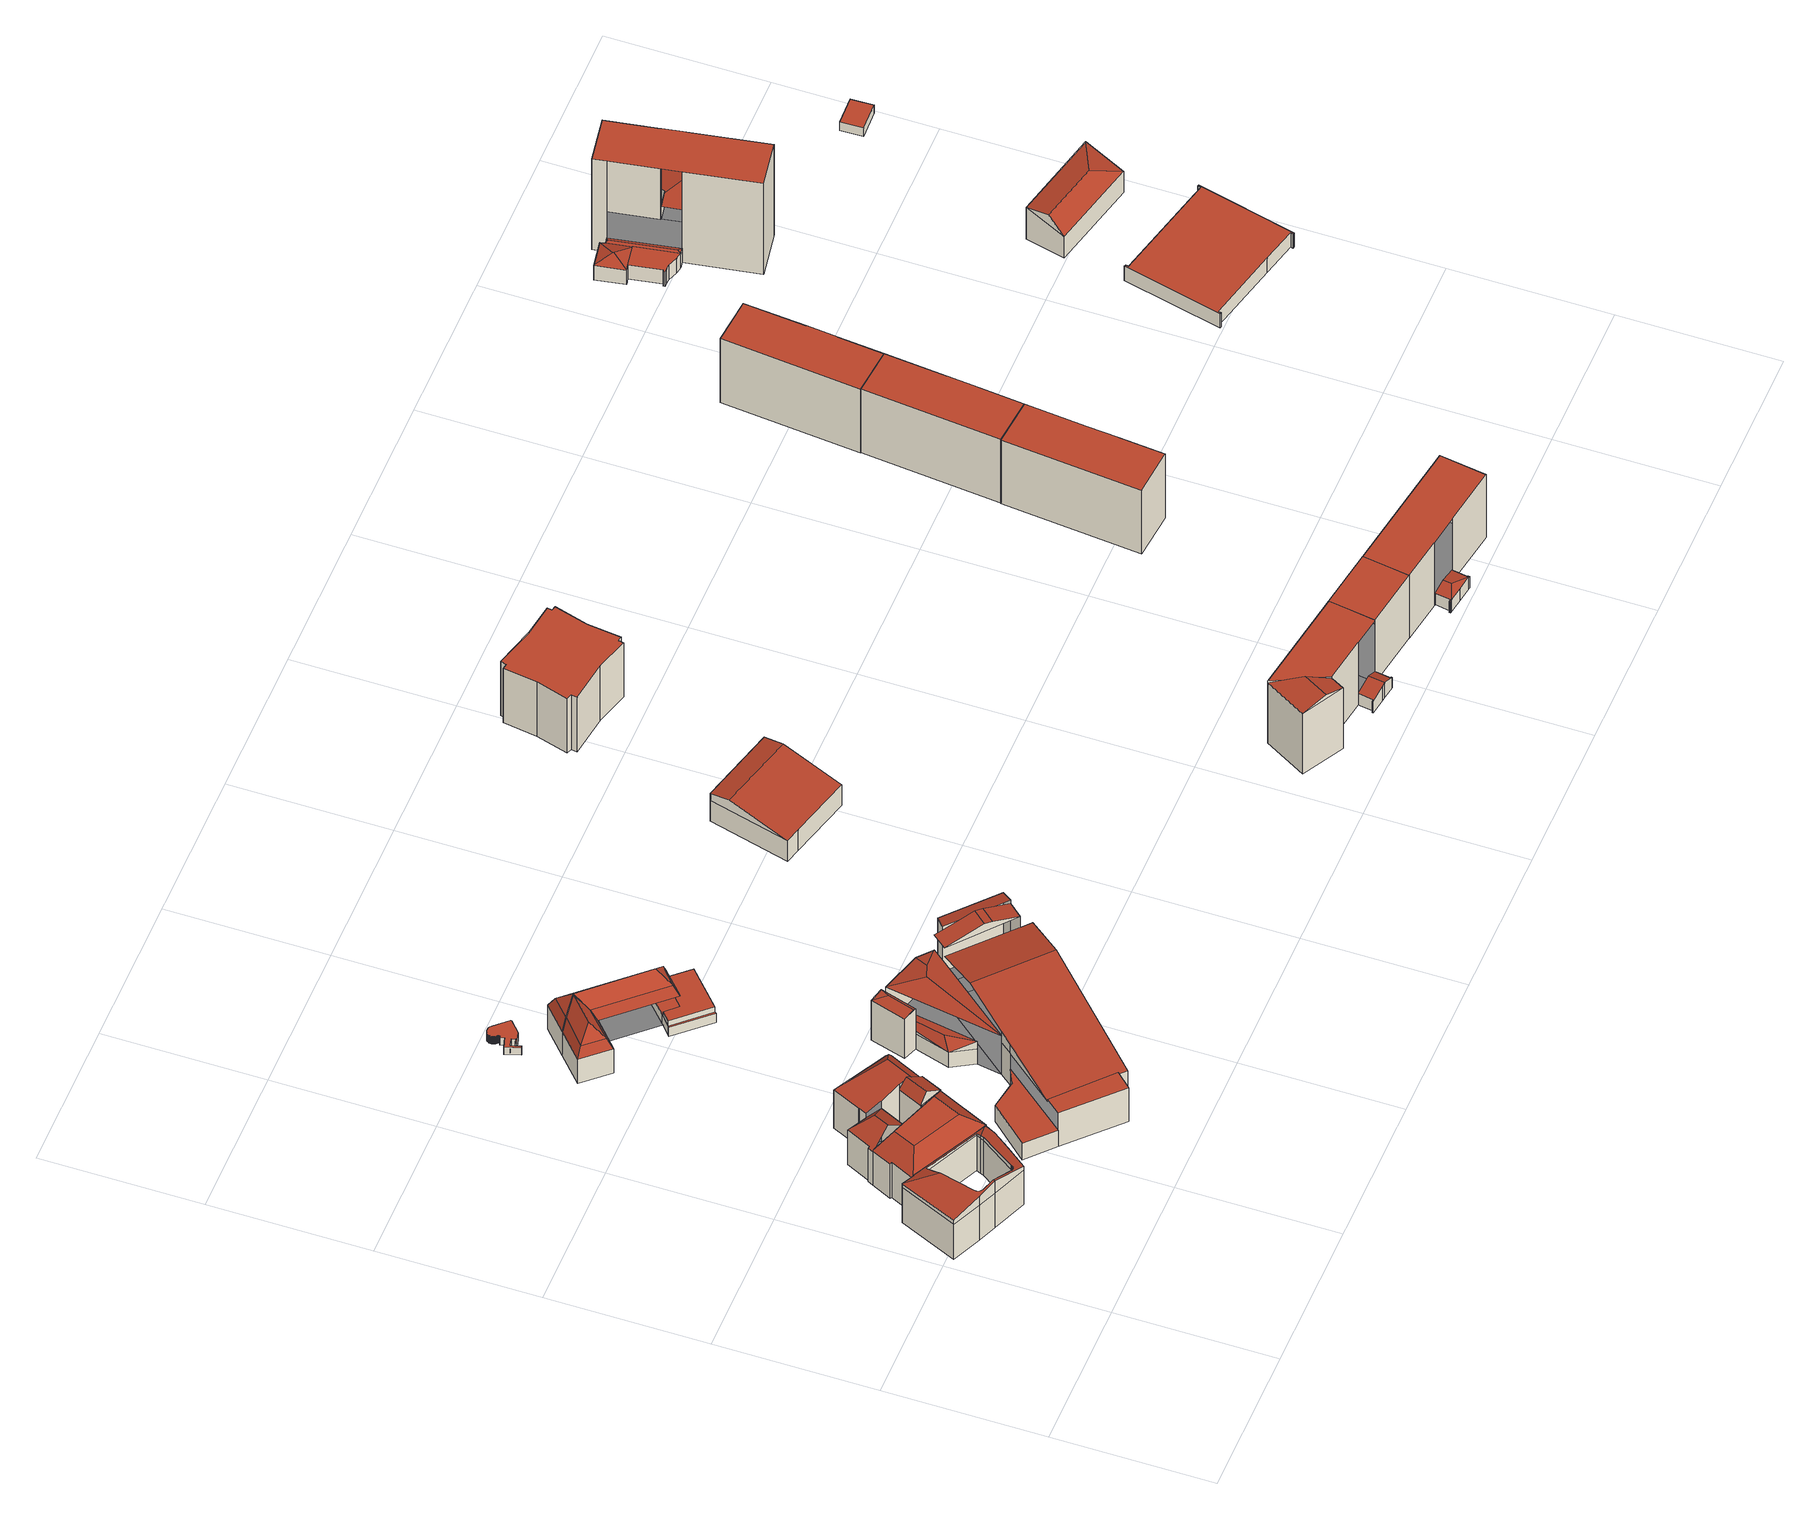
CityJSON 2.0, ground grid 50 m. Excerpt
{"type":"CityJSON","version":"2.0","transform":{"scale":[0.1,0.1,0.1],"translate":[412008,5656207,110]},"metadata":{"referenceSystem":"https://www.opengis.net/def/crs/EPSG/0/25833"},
"CityObjects":{
"building1":{"type":"Building","attributes":{"Dachtyp_tdc":"tdcFreeFormRoof","Gemeindeschluessel":14612000,"Dachneigung":10.71,"QualitaetDacherkennung":12,"Geometrietyp2DReferenz":"3000","measuredHeight":19.18,"function":"31001_9998","roofType":"5000"},"geometry":[{"type":"Solid","lod":"2","boundaries":[[[[0,1,2,3]],[[1,4,5,2]],[[4,6,7,5]],[[8,9,10,11,12,13,14,15,16]],[[17,18,19,20,21,22,23,24,25,26,27,28,29,30,31,32,33,34,35,36,11,10,37,38,39,40]],[[41,16,15,42,43,44,45,46,47,48,49,50,51,52,53,54,55,56,57,58,59,60,61,62,63,64,65,17,40,66,67,68]],[[68,67,69]],[[69,67,66,70]],[[70,66,40,71]],[[72,17,65,73]],[[73,65,64,74]],[[74,64,63,75]],[[75,63,62,76]],[[76,62,61,77]],[[77,61,60,78]],[[6,79,80,7]],[[79,41,81,80]],[[41,68,82,81]],[[68,69,83,82]],[[69,70,84,83]],[[78,60,59,85]],[[85,59,58,86]],[[86,58,57,87]],[[87,57,56,88]],[[88,56,55,89]],[[89,55,54,90]],[[90,54,53,91]],[[91,53,52,92]],[[92,52,51,93]],[[93,51,50,94]],[[94,50,49,95]],[[95,49,48,96]],[[96,48,47,97]],[[97,47,46,98]],[[98,46,45,99]],[[99,45,44,100]],[[100,44,43,101]],[[101,43,42,102]],[[102,42,15,103]],[[79,16,41]],[[71,40,39,104]],[[70,71,105,84]],[[72,73,106,107]],[[73,74,108,106]],[[74,75,109,108]],[[75,76,110,109]],[[76,77,111,110]],[[77,78,112,111]],[[78,85,113,112]],[[85,86,114,113]],[[86,87,115,114]],[[87,88,116,115]],[[88,89,117,116]],[[89,90,118,117]],[[90,91,119,118]],[[91,92,120,119]],[[92,93,121,120]],[[93,94,122,121]],[[94,95,123,122]],[[95,96,124,123]],[[96,97,125,124]],[[97,98,126,125]],[[98,99,127,126]],[[99,100,128,127]],[[100,101,129,128]],[[104,39,38,0]],[[0,38,37,1]],[[1,37,10,9,4]],[[101,102,130,129]],[[102,103,131,130]],[[103,132,133,131]],[[132,134,135,133]],[[134,136,137,135]],[[136,138,139,137]],[[138,140,141,139]],[[140,36,35,142]],[[138,11,36,140]],[[142,35,34,143]],[[143,34,33,144]],[[144,33,32,145]],[[145,32,31,146]],[[146,31,30,147]],[[147,30,29,148]],[[148,29,28,149]],[[149,28,27,150]],[[150,27,26,151]],[[151,26,25,152]],[[152,25,24,153]],[[153,24,23,154]],[[154,23,22,155]],[[155,22,21,156]],[[156,21,20,157]],[[157,20,19,158]],[[158,19,18,159]],[[159,18,17,72]],[[6,8,16,79]],[[103,15,14,132]],[[132,14,13,134]],[[134,13,12,136]],[[136,12,11,138]],[[140,142,160,141]],[[142,143,161,160]],[[143,144,162,161]],[[144,145,163,162]],[[145,146,164,163]],[[146,147,165,164]],[[147,148,166,165]],[[148,149,167,166]],[[149,150,168,167]],[[150,151,169,168]],[[151,152,170,169]],[[152,153,171,170]],[[153,154,172,171]],[[154,155,173,172]],[[155,156,174,173]],[[156,157,175,174]],[[157,158,176,175]],[[158,159,177,176]],[[159,72,107,177]],[[71,104,178,105]],[[104,0,3,178]],[[7,80,81,82,83,84,105,178,3,2,5],[107,106,108,109,110,111,112,113,114,115,116,117,118,119,120,121,122,123,124,125,126,127,128,129,130,131,133,135,137,139,141,160,161,162,163,164,165,166,167,168,169,170,171,172,173,174,175,176,177]],[[4,9,8,6]]]],"semantics":{"surfaces":[{"type":"WallSurface"},{"type":"RoofSurface"},{"type":"GroundSurface"}],"values":[[0,0,0,1,1,1,0,0,0,0,0,0,0,0,0,0,0,0,0,0,0,0,0,0,0,0,0,0,0,0,0,0,0,0,0,0,0,0,0,0,0,0,0,0,0,0,0,0,0,0,0,0,0,0,0,0,0,0,0,0,0,0,0,0,0,0,0,0,0,0,0,0,0,0,0,0,0,0,0,0,0,0,0,0,0,0,0,0,0,0,0,0,0,0,0,0,0,0,0,0,0,0,0,0,0,0,0,0,0,0,0,0,0,0,0,0,0,0,0,0,0,2,0]]}}]},
"building2":{"type":"Building","attributes":{"name":"Kurländer Palais","Gemeindeschluessel":14612000,"Geometrietyp2DReferenz":"3000","function":"31001_9998","roofType":"9999"},"children":["building2-1","building2-2","building2-3","building2-4"]},
"building2-1":{"type":"BuildingPart","attributes":{"Dachtyp_tdc":"tdcHipAndGableRoof","Dachneigung":43.24,"QualitaetDacherkennung":53,"Geometrietyp2DReferenz":"3000","measuredHeight":19.59,"roofType":"5000"},"parents":["building2"],"geometry":[{"type":"MultiSurface","lod":"2","boundaries":[[[179,180,181,182]],[[180,183,184,181]],[[183,185,186,184]],[[185,187,188,186]],[[189,190,191,192]],[[189,193,187,185,194]],[[185,183,180,179,195,196,197,194]],[[197,198,190,189,194]],[[182,181,184,186,188,199,192,191,200,201]]],"semantics":{"surfaces":[{"type":"WallSurface"},{"type":"RoofSurface"},{"type":"GroundSurface"}],"values":[0,0,0,0,0,1,1,1,2]}}]},
"building2-2":{"type":"BuildingPart","attributes":{"Dachtyp_tdc":"tdcCutTentRoof","Dachneigung":42.43,"QualitaetDacherkennung":51,"Geometrietyp2DReferenz":"3000","measuredHeight":19.45,"roofType":"9999"},"parents":["building2"],"geometry":[{"type":"MultiSurface","lod":"2","boundaries":[[[202,203,81,204]],[[203,6,7,81]],[[6,205,206,7]],[[205,207,208,206]],[[207,209,179,182,208]],[[210,211,212,191,190]],[[203,202,213,214]],[[6,203,214,215]],[[216,209,207,205,6,215,217]],[[202,211,210,198,218,196,216,217,213]],[[217,215,214,213]],[[204,81,7,206,208,182,201,200,191,212]]],"semantics":{"surfaces":[{"type":"WallSurface"},{"type":"RoofSurface"},{"type":"GroundSurface"}],"values":[0,0,0,0,0,0,1,1,1,1,1,2]}}]},
"building2-3":{"type":"BuildingPart","attributes":{"Dachtyp_tdc":"tdcGableRoof","Dachneigung":35.95,"QualitaetDacherkennung":63,"Geometrietyp2DReferenz":"3000","measuredHeight":19.44,"roofType":"3100"},"parents":["building2"],"geometry":[{"type":"MultiSurface","lod":"2","boundaries":[[[219,220,202,204,221,222]],[[223,224,225,212,211]],[[223,220,226]],[[220,219,227,228,229,230,226]],[[224,223,226,230,231]],[[221,204,212,225,232]]],"semantics":{"surfaces":[{"type":"WallSurface"},{"type":"RoofSurface"},{"type":"GroundSurface"}],"values":[0,0,0,1,1,2]}}]},
"building2-4":{"type":"BuildingPart","attributes":{"Dachtyp_tdc":"tdcFreeFormRoof","Dachneigung":11.23,"QualitaetDacherkennung":25,"Geometrietyp2DReferenz":"3000","measuredHeight":18.89,"roofType":"5000"},"parents":["building2"],"geometry":[{"type":"MultiSurface","lod":"2","boundaries":[[[233,234,189,192,225,224]],[[235,236,237,188,187]],[[236,238,239,237]],[[238,240,241,239]],[[240,242,243,241]],[[242,244,245,243]],[[244,246,247,245]],[[246,222,221,247]],[[244,242,240,248]],[[240,238,236,235,249,234,233,231,229,250,248]],[[250,227,251,222,246,244,248]],[[232,225,192,199,188,237,239,241,243,245,247,221]]],"semantics":{"surfaces":[{"type":"WallSurface"},{"type":"RoofSurface"},{"type":"GroundSurface"}],"values":[0,0,0,0,0,0,0,0,1,1,1,2]}}]},
"building3":{"type":"Building","attributes":{"Dachtyp_tdc":"tdcPolyFlatRoof","Gemeindeschluessel":14612000,"Dachneigung":0,"QualitaetDacherkennung":0,"Geometrietyp2DReferenz":"3000","BezugspunktDach":"2000","measuredHeight":3,"function":"31001_9998"},"geometry":[{"type":"MultiSurface","lod":"2","boundaries":[[[252,253,254,255,256,257,258,259,260,261,262,263,264,265,266,267,268,269,270,271,272,273,274,275,276,277,278,279,280,281,282,283,284,285,286,287,288,289,290,291,292,293,294,295,296,297,298,299,300,301,302,303,304,305,306,307,308,309,310,311,312,313,314,315,316,317,318]],[[318,317,319,320]],[[317,316,321,319]],[[316,315,322,321]],[[315,314,323,322]],[[314,313,324,323]],[[313,312,325,324]],[[312,311,326,325]],[[311,310,327,326]],[[310,309,328,327]],[[309,308,329,328]],[[308,307,330,329]],[[307,306,331,330]],[[306,305,332,331]],[[305,304,333,332]],[[304,303,334,333]],[[303,302,335,334]],[[302,301,336,335]],[[301,300,337,336]],[[300,299,338,337]],[[299,298,339,338]],[[298,297,340,339]],[[297,296,341,340]],[[296,295,342,341]],[[295,294,343,342]],[[294,293,344,343]],[[293,292,345,344]],[[292,291,346,345]],[[291,290,347,346]],[[290,289,348,347]],[[289,288,349,348]],[[288,287,350,349]],[[287,286,351,350]],[[286,285,352,351]],[[285,284,353,352]],[[284,283,354,353]],[[283,282,355,354]],[[282,281,356,355]],[[281,280,357,356]],[[280,279,358,357]],[[279,278,359,358]],[[278,277,360,359]],[[277,276,361,360]],[[276,275,362,361]],[[275,274,363,362]],[[274,273,364,363]],[[273,272,365,364]],[[272,271,366,365]],[[271,270,367,366]],[[270,269,368,367]],[[269,268,369,368]],[[268,267,370,369]],[[267,266,371,370]],[[266,265,372,371]],[[265,264,373,372]],[[264,263,374,373]],[[263,262,375,374]],[[262,261,376,375]],[[261,260,377,376]],[[260,259,378,377]],[[259,258,379,378]],[[258,257,380,379]],[[257,256,381,380]],[[256,255,382,381]],[[255,254,383,382]],[[254,253,384,383]],[[253,252,385,384]],[[252,318,320,385]],[[320,319,321,322,323,324,325,326,327,328,329,330,331,332,333,334,335,336,337,338,339,340,341,342,343,344,345,346,347,348,349,350,351,352,353,354,355,356,357,358,359,360,361,362,363,364,365,366,367,368,369,370,371,372,373,374,375,376,377,378,379,380,381,382,383,384,385]]],"semantics":{"surfaces":[{"type":"RoofSurface"},{"type":"WallSurface"},{"type":"GroundSurface"}],"values":[0,1,1,1,1,1,1,1,1,1,1,1,1,1,1,1,1,1,1,1,1,1,1,1,1,1,1,1,1,1,1,1,1,1,1,1,1,1,1,1,1,1,1,1,1,1,1,1,1,1,1,1,1,1,1,1,1,1,1,1,1,1,1,1,1,1,1,1,2]}}]},
"building4":{"type":"Building","attributes":{"Gemeindeschluessel":14612000,"Geometrietyp2DReferenz":"3000","function":"31001_9998","roofType":"9999"},"children":["building4-1","building4-2","building4-3","building4-4","building4-5","building4-6","building4-7","building4-8"]},
"building4-1":{"type":"BuildingPart","attributes":{"Dachtyp_tdc":"tdcCutGableRoof","Dachneigung":15.61,"QualitaetDacherkennung":60,"Geometrietyp2DReferenz":"3000","measuredHeight":25.44,"roofType":"9999"},"parents":["building4"],"geometry":[{"type":"MultiSurface","lod":"2","boundaries":[[[386,387,388,389,390,391]],[[387,386,392,393,394]],[[395,387,394,396]],[[397,395,396,398,399,400]],[[396,394,393,398]],[[391,390,401,402,403]]],"semantics":{"surfaces":[{"type":"WallSurface"},{"type":"RoofSurface"},{"type":"GroundSurface"}],"values":[0,1,0,1,1,2]}}]},
"building4-2":{"type":"BuildingPart","attributes":{"Dachtyp_tdc":"tdcHipAndGableRoof","Dachneigung":10.23,"QualitaetDacherkennung":3,"Geometrietyp2DReferenz":"3000","measuredHeight":9.91,"roofType":"5000"},"parents":["building4"],"geometry":[{"type":"MultiSurface","lod":"2","boundaries":[[[404,405,406,407]],[[405,408,409,406]],[[410,411,412,413]],[[405,414,415]],[[414,416,417,415]],[[418,419,405,415,417]],[[405,419,408]],[[410,418,417,416,411]],[[404,414,405]],[[407,406,409,413,412]]],"semantics":{"surfaces":[{"type":"WallSurface"},{"type":"RoofSurface"},{"type":"GroundSurface"}],"values":[0,0,0,1,1,1,0,0,0,2]}}]},
"building4-3":{"type":"BuildingPart","attributes":{"Dachtyp_tdc":"tdcHipAndGableRoof","Dachneigung":10.04,"QualitaetDacherkennung":57,"Geometrietyp2DReferenz":"3000","measuredHeight":16.72,"roofType":"5000"},"parents":["building4"],"geometry":[{"type":"MultiSurface","lod":"2","boundaries":[[[420,421,422,423]],[[421,424,418,410,413,422]],[[425,420,423,409,408,419]],[[424,421,426]],[[420,425,427]],[[421,420,427,426]],[[425,424,426,427]],[[423,422,413,409]]],"semantics":{"surfaces":[{"type":"WallSurface"},{"type":"RoofSurface"},{"type":"GroundSurface"}],"values":[0,0,0,1,0,1,1,2]}}]},
"building4-4":{"type":"BuildingPart","attributes":{"Dachtyp_tdc":"tdcGableRoof","Dachneigung":10.39,"QualitaetDacherkennung":5,"Geometrietyp2DReferenz":"3000","measuredHeight":20.88,"roofType":"3100"},"parents":["building4"],"geometry":[{"type":"MultiSurface","lod":"2","boundaries":[[[428,429,430,431,432]],[[389,433,434,390]],[[433,435,436,434]],[[435,437,438,436]],[[433,439,440,435]],[[441,442,428]],[[428,442,443,444,429]],[[438,445,431,430,401,390,434,436]],[[437,435,440,446,443,442,441]],[[388,447,446,440,439]],[[389,388,439,433]]],"semantics":{"surfaces":[{"type":"WallSurface"},{"type":"GroundSurface"},{"type":"RoofSurface"}],"values":[0,0,0,0,0,0,0,1,2,2,0]}}]},
"building4-5":{"type":"BuildingPart","attributes":{"Dachtyp_tdc":"tdcPolyFlatRoof","Dachneigung":15.9,"QualitaetDacherkennung":43,"Geometrietyp2DReferenz":"3000","measuredHeight":24.24,"roofType":"2100"},"parents":["building4"],"geometry":[{"type":"MultiSurface","lod":"2","boundaries":[[[448,449,450,403,451,400]],[[449,452,453,450]],[[452,454,386,391,453]],[[454,452,449,448,399,392]],[[403,450,453,391]]],"semantics":{"surfaces":[{"type":"WallSurface"},{"type":"RoofSurface"},{"type":"GroundSurface"}],"values":[0,0,0,1,2]}}]},
"building4-6":{"type":"BuildingPart","attributes":{"Dachtyp_tdc":"tdcPolyFlatRoof","Dachneigung":0,"QualitaetDacherkennung":56,"Geometrietyp2DReferenz":"3000","measuredHeight":6.6,"roofType":"1000"},"parents":["building4"],"geometry":[{"type":"MultiSurface","lod":"2","boundaries":[[[455,456,457,458]],[[456,459,460,457]],[[459,432,431,460]],[[461,455,458,462]],[[461,463,432,459,456,455]],[[458,457,460,431,445,462]]],"semantics":{"surfaces":[{"type":"WallSurface"},{"type":"RoofSurface"},{"type":"GroundSurface"}],"values":[0,0,0,0,1,2]}}]},
"building4-7":{"type":"BuildingPart","attributes":{"Dachtyp_tdc":"tdcPolyFlatRoof","Dachneigung":0,"QualitaetDacherkennung":71,"Geometrietyp2DReferenz":"3000","measuredHeight":13.73,"roofType":"1000"},"parents":["building4"],"geometry":[{"type":"MultiSurface","lod":"2","boundaries":[[[464,465,466,438,437]],[[465,467,461,462,466]],[[468,467,465,464]],[[438,466,462,445]]],"semantics":{"surfaces":[{"type":"WallSurface"},{"type":"RoofSurface"},{"type":"GroundSurface"}],"values":[0,0,1,2]}}]},
"building4-8":{"type":"BuildingPart","attributes":{"Dachtyp_tdc":"tdcFreeFormRoof","Dachneigung":11.51,"QualitaetDacherkennung":7,"Geometrietyp2DReferenz":"3000","measuredHeight":17.31,"roofType":"5000"},"parents":["building4"],"geometry":[{"type":"MultiSurface","lod":"2","boundaries":[[[469,470,402,471]],[[472,469,471,412,411,416]],[[473,472,444]],[[474,473,444,475,470]],[[474,470,469]],[[473,474,469,472]],[[471,402,401,430,407,412]]],"semantics":{"surfaces":[{"type":"WallSurface"},{"type":"RoofSurface"},{"type":"GroundSurface"}],"values":[0,0,1,1,1,1,2]}}]},
"building5":{"type":"Building","attributes":{"Gemeindeschluessel":14612000,"QualitaetDacherkennung":100,"Geometrietyp2DReferenz":"3000","function":"31001_3041","roofType":"9999"},"children":["building5-1","building5-2","building5-3"]},
"building5-1":{"type":"BuildingPart","attributes":{"Dachtyp_tdc":"tdcGambrelHipRoof","Dachneigung":48.56,"QualitaetDacherkennung":100,"Geometrietyp2DReferenz":"3000","measuredHeight":17.78,"roofType":"9999"},"parents":["building5"],"geometry":[{"type":"MultiSurface","lod":"2","boundaries":[[[476,477,478,479]],[[476,480,481,482,483]],[[477,476,483,484]],[[485,477,484,486]],[[481,485,486,482]],[[483,482,487,488]],[[484,483,488]],[[486,484,488,487]],[[482,486,487]],[[489,490,491,479,478,492,493]]],"semantics":{"surfaces":[{"type":"WallSurface"},{"type":"RoofSurface"},{"type":"GroundSurface"}],"values":[0,1,1,1,1,1,1,1,1,2]}}]},
"building5-2":{"type":"BuildingPart","attributes":{"Dachtyp_tdc":"tdcPolyFlatRoof","Dachneigung":0,"QualitaetDacherkennung":100,"Geometrietyp2DReferenz":"3000","measuredHeight":5.68,"roofType":"1000"},"parents":["building5"],"geometry":[{"type":"MultiSurface","lod":"2","boundaries":[[[494,495,496,497,492]],[[495,498,499,496]],[[498,500,501,499]],[[500,502,503,501]],[[502,504,490,505,503]],[[506,507,504,502,500,498,495,494]],[[497,496,499,501,503,505,508,509]]],"semantics":{"surfaces":[{"type":"WallSurface"},{"type":"RoofSurface"},{"type":"GroundSurface"}],"values":[0,0,0,0,0,1,2]}}]},
"building5-3":{"type":"BuildingPart","attributes":{"Dachtyp_tdc":"tdcGambrelHipGambrelRoof","Dachneigung":49.46,"QualitaetDacherkennung":100,"Geometrietyp2DReferenz":"3000","measuredHeight":17.81,"roofType":"9999"},"parents":["building5"],"geometry":[{"type":"MultiSurface","lod":"2","boundaries":[[[480,510,511,491]],[[510,512,513,511]],[[512,476,479,513]],[[480,476,514,488,515]],[[510,480,515,516]],[[512,510,516,517]],[[476,512,517,514]],[[516,515,488,518]],[[517,516,518]],[[514,517,518,488]],[[491,511,513,479]]],"semantics":{"surfaces":[{"type":"WallSurface"},{"type":"RoofSurface"},{"type":"GroundSurface"}],"values":[0,0,0,0,1,1,1,1,1,1,2]}}]},
"building6":{"type":"Building","attributes":{"Dachtyp_tdc":"tdcPolyFlatRoof","Gemeindeschluessel":14612000,"Dachneigung":0,"QualitaetDacherkennung":57,"Geometrietyp2DReferenz":"3000","measuredHeight":3.74,"function":"31001_9998","roofType":"1000"},"geometry":[{"type":"Solid","lod":"2","boundaries":[[[[519,520,521,522]],[[520,523,524,521]],[[523,525,526,524]],[[525,527,528,526]],[[527,529,530,528]],[[529,531,532,530]],[[531,533,534,532]],[[533,535,536,534]],[[535,537,538,536]],[[537,519,522,538]],[[537,535,533,531,529,527,525,523,520,519]],[[522,521,524,526,528,530,532,534,536,538]]]],"semantics":{"surfaces":[{"type":"WallSurface"},{"type":"RoofSurface"},{"type":"GroundSurface"}],"values":[[0,0,0,0,0,0,0,0,0,0,1,2]]}}]},
"building7":{"type":"Building","attributes":{"name":"Neue Synagoge","Dachtyp_tdc":"tdcGableRoof","Gemeindeschluessel":14612000,"Dachneigung":11.9,"QualitaetDacherkennung":4,"Geometrietyp2DReferenz":"3000","measuredHeight":12.67,"function":"31001_3045","roofType":"3100"},"geometry":[{"type":"Solid","lod":"2","boundaries":[[[[539,540,541,542]],[[540,543,544,541]],[[543,545,546,544]],[[545,547,548,546]],[[547,539,542,548]],[[549,550,551,552]],[[550,545,543,540,551]],[[539,552,551,540]],[[547,549,552,539]],[[545,550,549,547]],[[542,541,544,546,548]]]],"semantics":{"surfaces":[{"type":"WallSurface"},{"type":"RoofSurface"},{"type":"GroundSurface"}],"values":[[0,0,0,0,0,1,1,0,0,0,2]]}}]},
"building8":{"type":"Building","attributes":{"name":"Neue Synagoge","Dachtyp_tdc":"tdcPolyFlatRoof","Gemeindeschluessel":14612000,"Dachneigung":0,"QualitaetDacherkennung":60,"Geometrietyp2DReferenz":"3000","measuredHeight":22.36,"function":"31001_3045","roofType":"1000"},"geometry":[{"type":"Solid","lod":"2","boundaries":[[[[553,554,555,556]],[[554,557,558,555]],[[557,559,560,558]],[[559,561,562,560]],[[561,563,564,562]],[[563,565,566,564]],[[565,567,568,566]],[[567,569,570,568]],[[569,571,572,570]],[[571,573,574,572]],[[573,575,576,574]],[[575,577,578,576]],[[577,579,580,578]],[[579,581,582,580]],[[581,583,584,582]],[[583,553,556,584]],[[583,581,579,577,575,573,571,569,567,565,563,561,559,557,554,553]],[[556,555,558,560,562,564,566,568,570,572,574,576,578,580,582,584]]]],"semantics":{"surfaces":[{"type":"WallSurface"},{"type":"RoofSurface"},{"type":"GroundSurface"}],"values":[[0,0,0,0,0,0,0,0,0,0,0,0,0,0,0,0,1,2]]}}]},
"building9":{"type":"Building","attributes":{"Gemeindeschluessel":14612000,"Geometrietyp2DReferenz":"3000","function":"31001_9998","roofType":"9999"},"children":["building9-1","building9-2","building9-3","building9-4"]},
"building9-1":{"type":"BuildingPart","attributes":{"Dachtyp_tdc":"tdcGableRoof","Dachneigung":13.06,"QualitaetDacherkennung":15,"Geometrietyp2DReferenz":"3000","measuredHeight":6.08,"roofType":"3100"},"parents":["building9"],"geometry":[{"type":"MultiSurface","lod":"2","boundaries":[[[585,586,587,588]],[[586,589,590,587]],[[591,592,593,594]],[[592,595,596,593]],[[595,597,598,596]],[[597,599,600,598]],[[599,601,602,600]],[[601,603,604,602]],[[603,585,588,604]],[[599,597,595,592,591,605]],[[605,589,586,585,603,601,599]],[[588,587,590,606,594,593,596,598,600,602,604]]],"semantics":{"surfaces":[{"type":"WallSurface"},{"type":"RoofSurface"},{"type":"GroundSurface"}],"values":[0,0,0,0,0,0,0,0,0,1,1,2]}}]},
"building9-2":{"type":"BuildingPart","attributes":{"Dachtyp_tdc":"tdcPolyFlatRoof","Dachneigung":0,"QualitaetDacherkennung":40,"Geometrietyp2DReferenz":"3000","measuredHeight":25.63,"roofType":"1000"},"parents":["building9"],"geometry":[{"type":"MultiSurface","lod":"2","boundaries":[[[607,608,609,610,611]],[[612,591,594]],[[613,614,615,616,590,589]],[[614,613,612,608,607,617,618]],[[610,609,594,606,590,616]]],"semantics":{"surfaces":[{"type":"WallSurface"},{"type":"RoofSurface"},{"type":"GroundSurface"}],"values":[0,0,0,1,2]}}]},
"building9-3":{"type":"BuildingPart","attributes":{"Dachtyp_tdc":"tdcGableRoof","Dachneigung":10.1,"QualitaetDacherkennung":35,"Geometrietyp2DReferenz":"3000","measuredHeight":26.49,"roofType":"3100"},"parents":["building9"],"geometry":[{"type":"MultiSurface","lod":"2","boundaries":[[[619,611,610,620]],[[615,621,622,616]],[[621,619,620,622]],[[619,621,623]],[[611,619,623,624,617]],[[621,615,618,624,623]],[[620,610,616,622]]],"semantics":{"surfaces":[{"type":"WallSurface"},{"type":"RoofSurface"},{"type":"GroundSurface"}],"values":[0,0,0,0,1,1,2]}}]},
"building9-4":{"type":"BuildingPart","attributes":{"Dachtyp_tdc":"tdcPolyFlatRoof","Dachneigung":0,"QualitaetDacherkennung":51,"Geometrietyp2DReferenz":"3000","measuredHeight":25.66,"roofType":"1000"},"parents":["building9"],"geometry":[{"type":"MultiSurface","lod":"2","boundaries":[[[625,626,627,628]],[[609,629,630,594]],[[628,627,629,609,608]],[[627,626,630,629]],[[626,625,612,594,630]]],"semantics":{"surfaces":[{"type":"RoofSurface"},{"type":"GroundSurface"},{"type":"WallSurface"}],"values":[0,1,2,2,2]}}]},
"building10":{"type":"Building","attributes":{"Gemeindeschluessel":14612000,"Geometrietyp2DReferenz":"3000","function":"31001_9998","roofType":"9999"},"children":["building10-1","building10-2"]},
"building10-1":{"type":"BuildingPart","attributes":{"Dachtyp_tdc":"tdcPolyFlatRoof","Dachneigung":0,"QualitaetDacherkennung":48,"Geometrietyp2DReferenz":"3000","measuredHeight":25.87,"roofType":"1000"},"parents":["building10"],"geometry":[{"type":"MultiSurface","lod":"2","boundaries":[[[631,632,633,634]],[[632,635,636,633]],[[635,637,636]],[[638,639,640]],[[638,626,641,639]],[[626,627,642,641]],[[627,631,634,642]],[[627,626,638,635,632,631]],[[634,633,636,643,639,641,642]]],"semantics":{"surfaces":[{"type":"WallSurface"},{"type":"RoofSurface"},{"type":"GroundSurface"}],"values":[0,0,0,0,0,0,0,1,2]}}]},
"building10-2":{"type":"BuildingPart","attributes":{"Dachtyp_tdc":"tdcHipAndGableRoof","Dachneigung":10.03,"QualitaetDacherkennung":26,"Geometrietyp2DReferenz":"3000","measuredHeight":5.79,"roofType":"5000"},"parents":["building10"],"geometry":[{"type":"MultiSurface","lod":"2","boundaries":[[[644,645,646,647]],[[645,640,639,646]],[[648,649,650,651]],[[649,652,653,650]],[[652,654,655,653]],[[654,656,657,655]],[[656,658,659,657]],[[658,660,661,659]],[[660,662,663,661]],[[662,664,665,663]],[[664,644,647,665]],[[660,658,656,666]],[[656,654,652,649,648,637,648,667,666]],[[667,640,645,644,664,662,660,666]],[[647,646,639,643,651,636,651,650,653,655,657,659,661,663,665]]],"semantics":{"surfaces":[{"type":"WallSurface"},{"type":"RoofSurface"},{"type":"GroundSurface"}],"values":[0,0,0,0,0,0,0,0,0,0,0,1,1,1,2]}}]},
"building11":{"type":"Building","attributes":{"Gemeindeschluessel":14612000,"Geometrietyp2DReferenz":"3000","function":"31001_9998","roofType":"9999"},"children":["building11-1","building11-2"]},
"building11-1":{"type":"BuildingPart","attributes":{"Dachtyp_tdc":"tdcPolyFlatRoof","Dachneigung":0,"QualitaetDacherkennung":74,"Geometrietyp2DReferenz":"3000","measuredHeight":5.57,"roofType":"1000"},"parents":["building11"],"geometry":[{"type":"MultiSurface","lod":"2","boundaries":[[[668,669,670,671]],[[669,672,673,670]],[[672,674,675,673]],[[674,676,677,675]],[[678,679,680,681]],[[679,682,683,680]],[[682,684,685,683]],[[684,686,687,685]],[[686,668,671,687]],[[686,684,682,679,678,676,688,676,674,672,669,668]],[[671,670,673,675,677,689,677,681,680,683,685,687]]],"semantics":{"surfaces":[{"type":"WallSurface"},{"type":"RoofSurface"},{"type":"GroundSurface"}],"values":[0,0,0,0,0,0,0,0,0,1,2]}}]},
"building11-2":{"type":"BuildingPart","attributes":{"Dachtyp_tdc":"tdcPolyFlatRoof","Dachneigung":0,"QualitaetDacherkennung":60,"Geometrietyp2DReferenz":"3000","measuredHeight":26.29,"roofType":"1000"},"parents":["building11"],"geometry":[{"type":"MultiSurface","lod":"2","boundaries":[[[690,691,692,693]],[[690,694,695,696,697,691]],[[692,681,677,689,698,699,693]],[[691,697,681,692]],[[697,678,681]],[[696,689,688]],[[696,695,698,689]],[[695,694,699,698]],[[694,690,693,699]]],"semantics":{"surfaces":[{"type":"WallSurface"},{"type":"RoofSurface"},{"type":"GroundSurface"}],"values":[0,1,2,0,0,0,0,0,0]}}]},
"building12":{"type":"Building","attributes":{"Dachtyp_tdc":"tdcPolyFlatRoof","Gemeindeschluessel":14612000,"Dachneigung":0,"QualitaetDacherkennung":81,"Geometrietyp2DReferenz":"3000","measuredHeight":2.51,"function":"31001_9998","roofType":"1000"},"geometry":[{"type":"Solid","lod":"2","boundaries":[[[[700,701,702,703]],[[701,704,705,702]],[[704,706,707,705]],[[706,708,709,707]],[[708,710,711,709]],[[710,712,713,711]],[[712,714,715,713]],[[714,700,703,715]],[[714,712,710,708,706,704,701,700]],[[703,702,705,707,709,711,713,715]]]],"semantics":{"surfaces":[{"type":"WallSurface"},{"type":"RoofSurface"},{"type":"GroundSurface"}],"values":[[0,0,0,0,0,0,0,0,1,2]]}}]},
"building13":{"type":"Building","attributes":{"Gemeindeschluessel":14612000,"Geometrietyp2DReferenz":"3000","function":"31001_9998","roofType":"9999"},"children":["building13-1","building13-2"]},
"building13-1":{"type":"BuildingPart","attributes":{"Dachtyp_tdc":"tdcPolyFlatRoof","Dachneigung":0,"QualitaetDacherkennung":53,"Geometrietyp2DReferenz":"3000","measuredHeight":26.24,"roofType":"1000"},"parents":["building13"],"geometry":[{"type":"MultiSurface","lod":"2","boundaries":[[[716,717,718,719,720,721]],[[722,723,717,716,724]],[[723,725,718,717]],[[725,726,719,718]],[[726,727,720,719]],[[727,728,721,720]],[[728,729,721]],[[728,727,726,725,723,722]]],"semantics":{"surfaces":[{"type":"GroundSurface"},{"type":"WallSurface"},{"type":"RoofSurface"}],"values":[0,1,1,1,1,1,1,2]}}]},
"building13-2":{"type":"BuildingPart","attributes":{"Dachtyp_tdc":"tdcPolyFlatRoof","Dachneigung":0,"QualitaetDacherkennung":72,"Geometrietyp2DReferenz":"3000","measuredHeight":5.4,"roofType":"1000"},"parents":["building13"],"geometry":[{"type":"MultiSurface","lod":"2","boundaries":[[[730,731,732,733]],[[731,734,735,732]],[[734,736,737,735]],[[736,738,739,737]],[[729,740,741,721]],[[740,742,743,741]],[[742,744,745,743]],[[744,730,733,745]],[[744,742,740,729,738,724,738,736,734,731,730]],[[733,732,735,737,739,716,739,721,741,743,745]]],"semantics":{"surfaces":[{"type":"WallSurface"},{"type":"RoofSurface"},{"type":"GroundSurface"}],"values":[0,0,0,0,0,0,0,0,1,2]}}]},
"building14":{"type":"Building","attributes":{"Gemeindeschluessel":14612000,"Geometrietyp2DReferenz":"3000","function":"31001_9998","roofType":"9999"},"children":["building14-1","building14-2"]},
"building14-1":{"type":"BuildingPart","attributes":{"Dachtyp_tdc":"tdcPolyFlatRoof","Dachneigung":0,"QualitaetDacherkennung":61,"Geometrietyp2DReferenz":"3000","measuredHeight":26.3,"roofType":"1000"},"parents":["building14"],"geometry":[{"type":"MultiSurface","lod":"2","boundaries":[[[746,747,748,749]],[[747,750,751,748]],[[750,752,753,751]],[[752,754,753]],[[755,756,757,758,759]],[[756,746,749,757]],[[756,755,752,750,747,746]],[[749,748,751,753,758,757]]],"semantics":{"surfaces":[{"type":"WallSurface"},{"type":"RoofSurface"},{"type":"GroundSurface"}],"values":[0,0,0,0,0,0,1,2]}}]},
"building14-2":{"type":"BuildingPart","attributes":{"Dachtyp_tdc":"tdcPolyFlatRoof","Dachneigung":0,"QualitaetDacherkennung":67,"Geometrietyp2DReferenz":"3000","measuredHeight":5.55,"roofType":"1000"},"parents":["building14"],"geometry":[{"type":"MultiSurface","lod":"2","boundaries":[[[760,761,762,763]],[[761,764,765,762]],[[764,766,767,765]],[[766,768,769,767]],[[768,770,771,769]],[[770,772,773,771]],[[772,759,758,773]],[[759,772,770,768,766,764,761,760,754]],[[753,763,762,765,767,769,771,773,758]],[[754,760,763,753]]],"semantics":{"surfaces":[{"type":"WallSurface"},{"type":"RoofSurface"},{"type":"GroundSurface"}],"values":[0,0,0,0,0,0,0,1,2,0]}}]},
"building15":{"type":"Building","attributes":{"Dachtyp_tdc":"tdcPolyFlatRoof","Gemeindeschluessel":14612000,"Dachneigung":0,"QualitaetDacherkennung":46,"Geometrietyp2DReferenz":"3000","measuredHeight":5.96,"function":"31001_2000","roofType":"1000"},"geometry":[{"type":"Solid","lod":"2","boundaries":[[[[774,775,776,777]],[[775,778,779,776]],[[778,780,781,779]],[[780,782,783,781]],[[782,784,785,783]],[[784,786,787,785]],[[786,788,789,787]],[[788,790,791,789]],[[790,792,793,791]],[[792,794,795,793]],[[794,796,797,795]],[[796,798,799,797]],[[798,774,777,799]],[[798,796,794,792,790,788,786,784,782,780,778,775,774]],[[777,776,779,781,783,785,787,789,791,793,795,797,799]]]],"semantics":{"surfaces":[{"type":"WallSurface"},{"type":"RoofSurface"},{"type":"GroundSurface"}],"values":[[0,0,0,0,0,0,0,0,0,0,0,0,0,1,2]]}}]},
"building16":{"type":"Building","attributes":{"name":"Hotel am Terrassenufer","Gemeindeschluessel":14612000,"Geometrietyp2DReferenz":"3000","function":"31001_2071","roofType":"9999"},"children":["building16-1","building16-2","building16-3","building16-4","building16-5"]},
"building16-1":{"type":"BuildingPart","attributes":{"Dachtyp_tdc":"tdcFreeFormRoof","Dachneigung":11.77,"QualitaetDacherkennung":43,"Geometrietyp2DReferenz":"3000","measuredHeight":7.1,"roofType":"5000"},"parents":["building16"],"geometry":[{"type":"MultiSurface","lod":"2","boundaries":[[[800,801,802,803]],[[801,804,805,802]],[[804,806,807,805]],[[806,808,809,807]],[[808,810,811,809]],[[812,813,814,815]],[[813,816,817,814]],[[816,818,819,817]],[[818,820,821,819]],[[820,822,823,821]],[[822,824,825,823]],[[824,826,827,825]],[[826,828,829,827]],[[828,830,831,829]],[[830,832,833,831]],[[832,834,835,833]],[[834,836,837,835]],[[836,838,839,837]],[[838,840,841,839]],[[840,800,803,841]],[[836,834,832,830,828,826,842]],[[813,812,810,808,806,804,843]],[[826,824,822,820,818,816,813,843,842]],[[804,801,800,840,838,836,842,843]],[[803,802,805,807,809,811,815,814,817,819,821,823,825,827,829,831,833,835,837,839,841]]],"semantics":{"surfaces":[{"type":"WallSurface"},{"type":"RoofSurface"},{"type":"GroundSurface"}],"values":[0,0,0,0,0,0,0,0,0,0,0,0,0,0,0,0,0,0,0,0,1,1,1,1,2]}}]},
"building16-2":{"type":"BuildingPart","attributes":{"Dachtyp_tdc":"tdcPolyFlatRoof","Dachneigung":0,"QualitaetDacherkennung":71,"Geometrietyp2DReferenz":"3000","measuredHeight":5.87,"roofType":"1000"},"parents":["building16"],"geometry":[{"type":"MultiSurface","lod":"2","boundaries":[[[844,845,846,847]],[[845,848,849,850,846]],[[851,852,853,854,855]],[[852,856,857,853]],[[856,858,859,857]],[[858,860,861,859]],[[860,844,847,861]],[[860,858,856,852,851,862,848,845,844]],[[847,846,850,863,854,853,857,859,861]]],"semantics":{"surfaces":[{"type":"WallSurface"},{"type":"RoofSurface"},{"type":"GroundSurface"}],"values":[0,0,0,0,0,0,0,1,2]}}]},
"building16-3":{"type":"BuildingPart","attributes":{"Dachtyp_tdc":"tdcFreeFormRoof","Dachneigung":19.17,"QualitaetDacherkennung":39,"Geometrietyp2DReferenz":"3000","measuredHeight":7.39,"roofType":"5000"},"parents":["building16"],"geometry":[{"type":"MultiSurface","lod":"2","boundaries":[[[864,865,866,867]],[[865,868,869,866]],[[849,870,871,850]],[[870,864,867,871]],[[872,873,874,868,865]],[[872,865,864]],[[873,872,864,870]],[[873,870,849,874]],[[867,866,869,863,850,871]]],"semantics":{"surfaces":[{"type":"WallSurface"},{"type":"RoofSurface"},{"type":"GroundSurface"}],"values":[0,0,0,0,1,1,1,1,2]}}]},
"building16-4":{"type":"BuildingPart","attributes":{"Dachtyp_tdc":"tdcFreeFormRoof","Dachneigung":16.88,"QualitaetDacherkennung":27,"Geometrietyp2DReferenz":"3000","measuredHeight":6.13,"roofType":"5000"},"parents":["building16"],"geometry":[{"type":"MultiSurface","lod":"2","boundaries":[[[875,855,854,876]],[[868,877,878,869]],[[875,877,879,880]],[[877,868,879]],[[868,874,855,880,879]],[[855,875,880]],[[878,876,854,863,869]]],"semantics":{"surfaces":[{"type":"WallSurface"},{"type":"RoofSurface"},{"type":"GroundSurface"}],"values":[0,0,1,1,1,1,2]}}]},
"building16-5":{"type":"BuildingPart","attributes":{"Dachtyp_tdc":"tdcPolyFlatRoof","Dachneigung":0,"QualitaetDacherkennung":48,"Geometrietyp2DReferenz":"3000","measuredHeight":37.42,"roofType":"1000"},"parents":["building16"],"geometry":[{"type":"MultiSurface","lod":"2","boundaries":[[[881,811,810]],[[881,882,883,811]],[[882,884,885,883]],[[884,886,876,885]],[[886,875,876]],[[887,888,889,878]],[[888,890,891,889]],[[890,892,893,891]],[[892,894,812,815,893]],[[894,892,890,888,887,886,884,882,881]],[[811,883,885,876,878,889,891,893,815]]],"semantics":{"surfaces":[{"type":"WallSurface"},{"type":"RoofSurface"},{"type":"GroundSurface"}],"values":[0,0,0,0,0,0,0,0,0,1,2]}}]},
"building17":{"type":"Building","attributes":{"Dachtyp_tdc":"tdcHipAndGableRoof","Gemeindeschluessel":14612000,"Dachneigung":49.73,"QualitaetDacherkennung":4,"Geometrietyp2DReferenz":"3000","measuredHeight":14.68,"function":"31001_2000","roofType":"5000"},"geometry":[{"type":"Solid","lod":"2","boundaries":[[[[895,896,897,898]],[[896,899,900,897]],[[899,901,902,900]],[[901,895,898,902]],[[899,896,903]],[[895,901,904]],[[896,895,904,903]],[[901,899,903,904]],[[898,897,900,902]]]],"semantics":{"surfaces":[{"type":"WallSurface"},{"type":"RoofSurface"},{"type":"GroundSurface"}],"values":[[0,0,0,0,1,0,1,1,2]]}}]},
"building18":{"type":"Building","attributes":{"Dachtyp_tdc":"tdcPolyFlatRoof","Gemeindeschluessel":14612000,"Dachneigung":0,"QualitaetDacherkennung":88,"Geometrietyp2DReferenz":"3000","measuredHeight":3.39,"function":"31001_9998","roofType":"1000"},"geometry":[{"type":"Solid","lod":"2","boundaries":[[[[905,906,907,908]],[[906,909,910,907]],[[909,911,912,910]],[[911,905,908,912]],[[911,909,906,905]],[[908,907,910,912]]]],"semantics":{"surfaces":[{"type":"WallSurface"},{"type":"RoofSurface"},{"type":"GroundSurface"}],"values":[[0,0,0,0,1,2]]}}]}
},
"vertices":[
[2,469,182],[82,651,182],[82,651,38],[2,469,38],[123,632,182],[123,632,38],[124,634,182],[124,634,38],[124,634,196],[123,632,196],[83,651,198],[143,562,215],[149,583,207],[161,610,196],[338,526,188],[332,511,194],[374,517,184],[157,410,230],[117,427,221],[116,428,221],[115,429,221],[114,430,221],[113,431,220],[113,432,220],[112,433,220],[111,434,220],[111,435,220],[111,437,219],[110,438,219],[110,440,219],[110,441,219],[110,442,219],[110,443,219],[110,445,219],[110,446,219],[111,447,219],[111,449,219],[82,651,198],[2,469,198],[96,426,218],[154,403,230],[380,514,182],[327,501,194],[251,391,202],[250,389,202],[250,388,202],[249,387,202],[248,386,202],[247,385,202],[246,384,202],[245,383,203],[244,382,203],[242,382,203],[241,381,203],[239,380,204],[237,380,204],[236,380,205],[234,380,205],[233,380,205],[232,380,206],[230,380,206],[229,380,206],[227,380,207],[226,381,207],[225,382,208],[223,383,208],[263,358,195],[321,428,187],[365,482,182],[321,428,182],[263,358,182],[154,403,182],[157,410,182],[223,383,182],[225,382,182],[226,381,182],[227,380,182],[229,380,182],[230,380,182],[374,517,182],[374,517,38],[380,514,38],[365,482,38],[321,428,38],[263,358,38],[232,380,182],[233,380,182],[234,380,182],[236,380,182],[237,380,182],[239,380,182],[241,381,182],[242,382,182],[244,382,182],[245,383,182],[246,384,182],[247,385,182],[248,386,182],[249,387,182],[250,388,182],[250,389,182],[251,391,182],[327,501,182],[332,511,182],[96,426,182],[154,403,38],[223,383,38],[157,410,38],[225,382,38],[226,381,38],[227,380,38],[229,380,38],[230,380,38],[232,380,38],[233,380,38],[234,380,38],[236,380,38],[237,380,38],[239,380,38],[241,381,38],[242,382,38],[244,382,38],[245,383,38],[246,384,38],[247,385,38],[248,386,38],[249,387,38],[250,388,38],[250,389,38],[251,391,38],[327,501,38],[332,511,38],[338,526,182],[338,526,38],[161,610,182],[161,610,38],[149,583,182],[149,583,38],[143,562,182],[143,562,38],[111,449,182],[111,449,38],[111,447,182],[110,446,182],[110,445,182],[110,443,182],[110,442,182],[110,441,182],[110,440,182],[110,438,182],[111,437,182],[111,435,182],[111,434,182],[112,433,182],[113,432,182],[113,431,182],[114,430,182],[115,429,182],[116,428,182],[117,427,182],[111,447,38],[110,446,38],[110,445,38],[110,443,38],[110,442,38],[110,441,38],[110,440,38],[110,438,38],[111,437,38],[111,435,38],[111,434,38],[112,433,38],[113,432,38],[113,431,38],[114,430,38],[115,429,38],[116,428,38],[117,427,38],[96,426,38],
[185,777,175],[193,794,175],[193,794,38],[185,777,38],[197,792,179],[197,792,38],[234,870,180],[234,870,38],[298,840,174],[298,840,38],[346,811,176],[309,731,176],[309,731,38],[346,811,38],[347,814,172],[265,801,234],[190,775,180],[192,774,182],[244,755,234],[300,735,184],[347,814,38],[244,755,38],[190,775,38],
[456,677,187],[380,514,187],[456,677,38],[160,711,182],[160,711,38],[156,714,177],[156,714,38],[185,777,177],[309,731,184],[376,706,186],[376,706,38],[393,672,232],[352,583,232],[198,659,232],[190,775,182],[230,730,232],[244,755,183],
[486,742,190],[456,677,190],[486,742,38],[486,742,180],[376,706,196],[411,782,196],[411,782,38],[401,697,232],[451,760,218],[444,764,225],[442,766,226],[434,769,232],[428,772,223],[444,764,38],
[411,782,219],[346,811,205],[298,840,194],[309,863,194],[309,863,38],[308,864,194],[308,864,38],[349,953,194],[349,953,38],[533,866,181],[533,866,38],[536,860,185],[536,860,38],[538,854,181],[538,854,38],[481,843,227],[347,814,205],[444,764,227],[476,747,191],
[359,1912,101],[361,1915,101],[322,1956,101],[318,1960,101],[317,1961,101],[315,1962,101],[314,1963,101],[313,1963,101],[311,1964,101],[310,1964,101],[309,1964,101],[307,1964,101],[306,1965,101],[304,1964,101],[303,1964,101],[301,1964,101],[300,1964,101],[298,1963,101],[297,1963,101],[296,1962,101],[295,1961,101],[293,1961,101],[292,1960,101],[291,1959,101],[290,1958,101],[289,1957,101],[288,1955,101],[288,1954,101],[287,1953,101],[286,1952,101],[286,1950,101],[286,1948,101],[285,1947,101],[285,1945,101],[285,1944,101],[285,1942,101],[286,1941,101],[286,1939,101],[287,1937,101],[288,1936,101],[288,1935,101],[289,1933,101],[290,1932,101],[291,1931,101],[292,1930,101],[293,1929,101],[294,1929,101],[294,1928,101],[295,1928,101],[295,1927,101],[295,1926,101],[295,1925,101],[295,1924,101],[295,1923,101],[294,1923,101],[294,1922,101],[289,1921,101],[293,1908,101],[260,1898,101],[274,1851,101],[280,1853,101],[271,1883,101],[296,1890,101],[300,1878,101],[284,1874,101],[285,1869,101],[324,1879,101],[285,1869,71],[324,1879,71],[284,1874,71],[300,1878,71],[296,1890,71],[271,1883,71],[280,1853,71],[274,1851,71],[260,1898,71],[293,1908,71],[289,1921,71],[294,1922,71],[294,1923,71],[295,1923,71],[295,1924,71],[295,1925,71],[295,1926,71],[295,1927,71],[295,1928,71],[294,1928,71],[294,1929,71],[293,1929,71],[292,1930,71],[291,1931,71],[290,1932,71],[289,1933,71],[288,1935,71],[288,1936,71],[287,1937,71],[286,1939,71],[286,1941,71],[285,1942,71],[285,1944,71],[285,1945,71],[285,1947,71],[286,1948,71],[286,1950,71],[286,1952,71],[287,1953,71],[288,1954,71],[288,1955,71],[289,1957,71],[290,1958,71],[291,1959,71],[292,1960,71],[293,1961,71],[295,1961,71],[296,1962,71],[297,1963,71],[298,1963,71],[300,1964,71],[301,1964,71],[303,1964,71],[304,1964,71],[306,1965,71],[307,1964,71],[309,1964,71],[310,1964,71],[311,1964,71],[313,1963,71],[314,1963,71],[315,1962,71],[317,1961,71],[318,1960,71],[322,1956,71],[361,1915,71],[359,1912,71],
[1113,714,269],[1077,673,269],[1077,673,223],[1077,673,170],[1077,673,40],[1113,714,40],[1076,747,283],[1049,772,293],[1013,730,293],[901,831,260],[993,748,295],[936,874,260],[1029,790,295],[997,819,283],[954,858,267],[901,831,40],[936,874,40],[954,858,40],
[711,664,102],[672,734,102],[672,734,40],[711,664,40],[704,843,102],[704,843,40],[739,958,102],[759,952,102],[759,952,40],[739,958,40],[711,664,134],[698,756,139],[759,952,136],[743,957,139],[739,958,131],[704,843,116],
[661,859,201],[694,971,201],[694,971,40],[661,859,40],[739,958,206],[704,843,206],[723,932,208],[697,846,208],
[669,550,170],[699,586,170],[699,586,40],[669,550,40],[669,550,106],[1107,646,170],[1107,646,40],[722,221,170],[722,221,40],[700,241,170],[700,241,40],[1107,646,223],[1012,541,249],[537,389,170],[669,550,208],[699,586,217],[699,586,198],[537,389,40],[811,722,249],[901,831,224],
[954,858,283],[991,885,270],[991,885,40],[954,858,261],[1144,748,270],[1144,748,40],[1113,714,283],
[418,421,106],[527,542,106],[527,542,40],[418,421,40],[622,526,106],[622,526,40],[499,344,106],[499,344,40],[537,389,106],
[700,241,178],[657,194,178],[657,194,40],[499,344,178],[537,389,178],
[892,913,198],[936,874,198],[892,913,40],[759,952,198],[821,854,214],[867,869,208],[901,831,198],
[333,1752,147],[412,1824,147],[412,1824,48],[333,1752,48],[405,1673,147],[572,1491,147],[572,1512,182],[354,1750,182],[411,1802,182],[650,1563,147],[629,1564,182],[575,1566,226],[408,1748,226],[572,1491,48],[537,1529,48],[405,1673,48],[641,1573,48],[650,1563,48],
[641,1573,103],[650,1581,103],[650,1581,47],[641,1573,47],[718,1506,103],[718,1506,47],[604,1401,103],[604,1401,47],[509,1504,103],[509,1504,47],[537,1529,103],[537,1529,47],[650,1563,103],[572,1491,103],[572,1491,47],[650,1563,47],
[320,1595,147],[320,1595,48],[248,1674,147],[248,1674,48],[357,1750,182],[405,1696,182],[321,1616,182],[269,1673,182],[323,1670,226],
[504,1500,84],[542,1534,84],[542,1534,47],[504,1500,47],[614,1600,84],[614,1600,47],[638,1574,84],[638,1574,47],[641,1570,84],[641,1570,47],[651,1580,84],[651,1580,47],[659,1572,84],[659,1572,47],[724,1509,84],[724,1509,47],[602,1399,84],[602,1399,47],[599,1395,84],[599,1395,47],
[1559,1611,124],[1491,1355,124],[1491,1355,39],[1559,1611,39],[1290,1409,124],[1290,1409,39],[1241,1422,124],[1241,1422,39],[1309,1677,124],[1309,1677,39],[1309,1677,153],[1293,1615,166],[1542,1548,166],[1559,1611,153],
[1444,2122,238],[1447,2141,238],[1447,2141,15],[1444,2122,15],[1430,2146,238],[1430,2146,15],[1460,2246,238],[1460,2246,15],[1475,2353,238],[1475,2353,15],[1493,2350,238],[1493,2350,15],[1498,2369,238],[1498,2369,15],[1626,2333,238],[1626,2333,15],[1731,2318,238],[1731,2318,15],[1729,2303,238],[1729,2303,15],[1743,2299,238],[1743,2299,15],[1713,2194,238],[1713,2194,15],[1700,2087,238],[1700,2087,15],[1686,2089,238],[1686,2089,15],[1682,2073,238],[1682,2073,15],[1577,2104,238],[1577,2104,15],
[2325,95,94],[2330,94,96],[2330,94,49],[2325,95,49],[2338,141,96],[2338,141,49],[2433,126,95],[2425,79,95],[2425,79,49],[2433,126,49],[2430,78,93],[2430,78,49],[2430,75,93],[2430,75,49],[2390,81,110],[2390,81,49],[2376,83,107],[2376,83,49],[2324,91,94],[2324,91,49],[2398,132,110],[2398,132,49],
[2115,326,305],[2456,272,305],[2456,272,49],[2115,326,49],[2115,326,298],[2433,126,305],[2338,141,305],[2193,164,305],[2193,164,298],[2193,164,49],[2135,284,305],[2178,195,305],
[2040,194,298],[2040,194,49],[2170,123,298],[2170,123,49],[2115,153,314],[2160,232,314],
[2433,126,306],[2623,96,306],[2646,242,306],[2456,272,306],[2646,242,49],[2623,96,49],
[3076,174,306],[3053,28,306],[3053,28,47],[3076,174,47],[2867,58,306],[2867,58,47],[2867,58,95],[2762,74,306],[2762,74,47],[2762,74,92],[2623,96,47],[2646,242,47],[2812,66,47],
[2759,25,94],[2767,73,94],[2767,73,47],[2759,25,47],[2864,58,96],[2856,10,96],[2856,10,47],[2864,58,47],[2859,9,95],[2859,9,47],[2859,5,95],[2859,5,47],[2855,6,96],[2855,6,47],[2806,13,95],[2806,13,47],[2759,21,94],[2759,21,47],[2753,22,92],[2753,22,47],[2754,26,92],[2754,26,47],[2808,39,105],[2812,66,105],
[2909,1090,66],[2905,1038,66],[2905,1038,10],[2909,1090,10],[2902,1038,66],[2902,1038,10],[2902,1043,66],[2902,1043,10],[2855,1047,66],[2855,1047,10],[2864,1142,66],[2885,1140,66],[2885,1140,10],[2864,1142,10],[2909,1138,66],[2909,1138,10],[2909,1142,66],[2909,1142,10],[2914,1142,66],[2914,1142,10],[2855,1043,66],[2855,1043,10],
[2733,1347,273],[2882,1333,273],[2882,1333,10],[2733,1347,10],[2692,914,273],[2842,900,273],[2855,1043,273],[2864,1142,273],[2842,900,10],[2692,914,10],
[2885,1140,34],[2885,1156,34],[2885,1156,9],[2885,1140,9],[2888,1185,34],[2888,1185,9],[2885,1185,34],[2885,1185,9],[2891,1249,34],[2891,1249,9],[2918,1246,34],[2918,1246,9],[2909,1142,34],[2909,1142,9],[2909,1138,34],[2909,1138,9],
[2896,1473,12],[2882,1333,12],[2733,1347,12],[2775,1778,12],[2923,1764,12],[2905,1572,12],[2896,1473,274],[2882,1333,274],[2896,1473,66],[2733,1347,274],[2775,1778,274],[2923,1764,274],[2905,1572,274],[2905,1572,66],
[2950,1520,66],[2945,1469,66],[2945,1469,12],[2950,1520,12],[2941,1469,66],[2941,1469,12],[2942,1473,66],[2942,1473,12],[2896,1478,66],[2896,1478,12],[2951,1568,66],[2951,1568,12],[2952,1572,66],[2952,1572,12],[2955,1572,66],[2955,1572,12],
[2775,1778,273],[2817,2210,273],[2817,2210,10],[2775,1778,10],[2964,2197,273],[2964,2197,10],[2946,2004,273],[2946,2004,10],[2946,2004,65],[2937,1907,273],[2923,1764,273],[2923,1764,10],[2937,1907,10],[2937,1907,65],
[2993,2000,65],[2993,2003,65],[2993,2003,10],[2993,2000,10],[2996,2003,65],[2996,2003,10],[2991,1950,65],[2991,1950,10],[2986,1897,65],[2986,1897,10],[2982,1898,65],[2982,1898,10],[2983,1902,65],[2983,1902,10],
[3542,999,94],[3618,1311,94],[3618,1311,35],[3542,999,35],[3623,1309,94],[3623,1309,35],[3621,1300,94],[3621,1300,35],[3968,1216,94],[3968,1216,35],[3970,1225,94],[3970,1225,35],[3975,1224,94],[3975,1224,35],[3899,913,94],[3899,913,35],[3894,914,94],[3894,914,35],[3896,922,94],[3896,922,35],[3784,949,94],[3784,949,35],[3550,1006,94],[3550,1006,35],[3548,998,94],[3548,998,35],
[3539,2486,50],[3506,2495,54],[3506,2495,0],[3539,2486,0],[3480,2511,59],[3480,2511,0],[3479,2512,59],[3479,2512,0],[3460,2544,57],[3460,2544,0],[3426,2538,50],[3426,2538,0],[3414,2608,51],[3457,2615,59],[3457,2615,0],[3414,2608,0],[3465,2616,59],[3465,2616,0],[3483,2643,54],[3483,2643,0],[3511,2663,51],[3511,2663,0],[3544,2668,51],[3544,2668,0],[3579,2659,54],[3579,2659,0],[3597,2646,57],[3597,2646,0],[3608,2639,55],[3608,2639,0],[3626,2610,51],[3626,2610,0],[3632,2573,51],[3632,2573,0],[3623,2539,55],[3623,2539,0],[3616,2528,57],[3616,2528,0],[3603,2509,53],[3603,2509,0],[3573,2491,50],[3573,2491,0],[3561,2573,71],[3537,2569,71],
[3180,2515,59],[3187,2517,59],[3187,2517,0],[3180,2515,0],[3170,2616,59],[3170,2616,58],[3170,2616,0],[3261,2493,59],[3240,2496,59],[3240,2496,0],[3261,2493,0],[3261,2493,58],[3207,2508,59],[3207,2508,0],[3194,2509,59],[3194,2509,0],[3181,2509,59],[3181,2509,0],[3239,2627,59],[3239,2627,0],
[3135,2703,58],[3223,2718,58],[3223,2718,0],[3135,2703,0],[3226,2702,58],[3226,2702,0],[3150,2612,58],[3150,2612,0],[3187,2666,74],[3187,2664,74],[3239,2627,58],
[3281,2496,58],[3281,2496,0],[3246,2706,58],[3246,2706,0],[3237,2700,61],[3269,2504,61],
[3426,2538,374],[3467,2293,374],[3467,2293,0],[3319,2268,374],[3319,2268,0],[3281,2496,374],[3246,2706,374],[3239,2748,374],[3239,2748,0],[3386,2772,374],[3386,2772,0],[3413,2608,374],[3413,2608,0],[3414,2608,374],
[3678,1624,154],[3967,1555,154],[3967,1555,23],[3678,1624,23],[3937,1432,109],[3937,1432,23],[3649,1501,109],[3649,1501,23],[3856,1504,169],[3660,1551,169],
[3888,2184,50],[3886,2255,50],[3886,2255,16],[3888,2184,16],[3977,2258,50],[3977,2258,16],[3980,2188,50],[3980,2188,16]
]}
